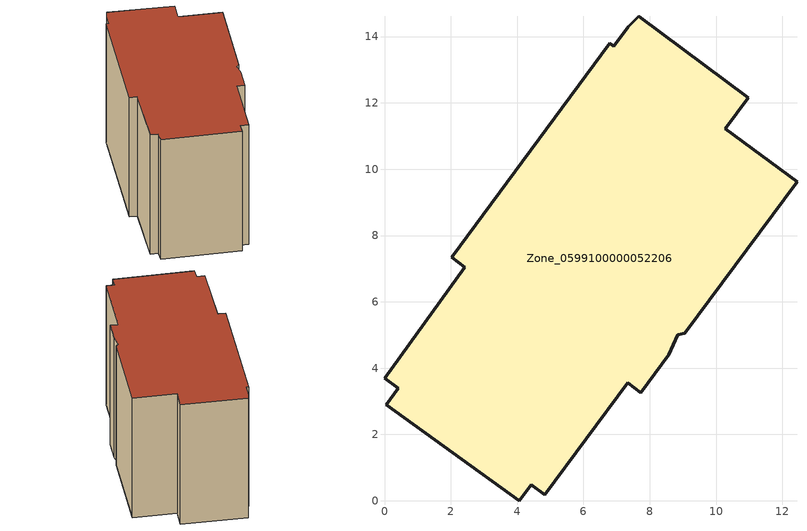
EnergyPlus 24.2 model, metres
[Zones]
Zone_0599100000052206
 floor ground (C_G): 7.34,3.56 4.84,0.19 4.42,0.49 4.07,0 0.06,2.89 0.41,3.39 0,3.69 2.42,7.05 2.03,7.34 6.79,13.8 6.92,13.71 7.36,14.3 7.66,14.61 10.97,12.16 10.27,11.22 12.44,9.62 9.06,5.06 8.84,5.01 8.57,4.4 7.73,3.26 z0
 wall outside (C_F): 10.27,11.22 10.97,12.16 7.66,14.61 7.36,14.3 6.92,13.71 6.79,13.8 2.03,7.34 2.42,7.05 0,3.69 0.41,3.39 0.06,2.89 4.07,0 4.42,0.49 4.84,0.19 7.34,3.56 7.73,3.26 8.57,4.4 8.84,5.01 9.06,5.06 12.44,9.62 10.27,11.22 z0:8.57
 roof outside (C_R): 7.73,3.26 8.57,4.4 8.84,5.01 9.06,5.06 12.44,9.62 10.27,11.22 10.97,12.16 7.66,14.61 7.36,14.3 6.92,13.71 6.79,13.8 2.03,7.34 2.42,7.05 0,3.69 0.41,3.39 0.06,2.89 4.07,0 4.42,0.49 4.84,0.19 7.34,3.56 z8.57
[BUILDING]
Pand.0599100000052206: North Axis=0; Terrain=City; Loads Convergence Tolerance Value=0.04; Temperature Convergence Tolerance Value=0.4; Solar Distribution=FullExterior; Maximum Number of Warmup Days=25; Minimum Number of Warmup Days=1
[Site:Location]
Rotterdam.The.Hague.AP_ZH_NLD Design_Conditions: Latitude=51.96; Longitude=4.45; Time Zone=1; Elevation=-4.5
[SITE:GROUNDTEMPERATURE:BUILDINGSURFACE]
18, 18, 18, 18, 18, 18, 18, 18, 18, 18, 18, 18
[MATERIAL] Thermal Absorptance=0.9; Solar Absorptance=0.7; Visible Absorptance=0.7
Name | Roughness | Thickness | Conductivity | Density | Specific Heat
G.D.1965 | MediumSmooth | 0.15 | 1 | 540 | 1210
F.D.1965 | Rough | 0.3 | 0.857143 | 1920 | 840
R.D.1965 | MediumRough | 0.2 | 0.08 | 1500 | 1000
[CONSTRUCTION]
C_G: G.D.1965
C_F: F.D.1965
C_R: R.D.1965
[ZONE]
Zone_0599100000052206: Type=1; Multiplier=1; Ceiling Height=Autocalculate; Volume=Autocalculate; Floor Area=autocalculate; Part of Total Floor Area=Yes
[ZONEINFILTRATION:DESIGNFLOWRATE]
Infil_Zone_0599100000052206: Zone or ZoneList or Space or SpaceList=Zone_0599100000052206; Schedule=AlwaysOn; Design Flow Rate Calculation Method=Flow/Area; Flow Rate per Floor Area=0.0042; Constant Term Coefficient=1; Temperature Term Coefficient=0; Velocity Term Coefficient=0; Velocity Squared Term Coefficient=0
[HVACTEMPLATE:ZONE:IDEALLOADSAIRSYSTEM]
Zone_0599100000052206: Maximum Heating Supply Air Temperature=50; Minimum Cooling Supply Air Temperature=13; Maximum Heating Supply Air Humidity Ratio=0.0156; Minimum Cooling Supply Air Humidity Ratio=0.0077; Heating Limit=NoLimit; Cooling Limit=NoLimit; Dehumidification Control Type=ConstantSensibleHeatRatio; Cooling Sensible Heat Ratio=0.7; Dehumidification Setpoint=60; Humidification Control Type=None; Humidification Setpoint=30; Outdoor Air Method=None; Outdoor Air Flow Rate per Person=0.00944; Outdoor Air Flow Rate per Zone Floor Area=0; Outdoor Air Flow Rate per Zone=0; Demand Controlled Ventilation Type=None; Outdoor Air Economizer Type=NoEconomizer; Heat Recovery Type=None; Sensible Heat Recovery Effectiveness=0.7; Latent Heat Recovery Effectiveness=0.65
[ZONECONTROL:THERMOSTAT]
ThermostatControl_Zone_0599100000052206: Zone or ZoneList=Zone_0599100000052206; Control Type Schedule=DualSetpointControlType; Control 1=Thermostat_Zone_0599100000052206; Temperature Difference Between Cutout And Setpoint=0
[THERMOSTATSETPOINT:DUALSETPOINT]
Thermostat_Zone_0599100000052206: Heating Setpoint Temperature Schedule=HeatingSetpoint_Zone_0599100000052206; Cooling Setpoint Temperature Schedule=CoolingSetpoint_Zone_0599100000052206
[SCHEDULE:COMPACT]
HeatingSetpoint_Zone_0599100000052206: Through: 12/31, For: AllDays, Until: 24:00, 21
CoolingSetpoint_Zone_0599100000052206: Through: 12/31, For: AllDays, Until: 24:00, 24
DualSetpointControlType: Through: 12/31, For: AllDays, Until: 24:00, 4
AlwaysOn: Through: 12/31, For: AllDays, Until: 24:00, 1
